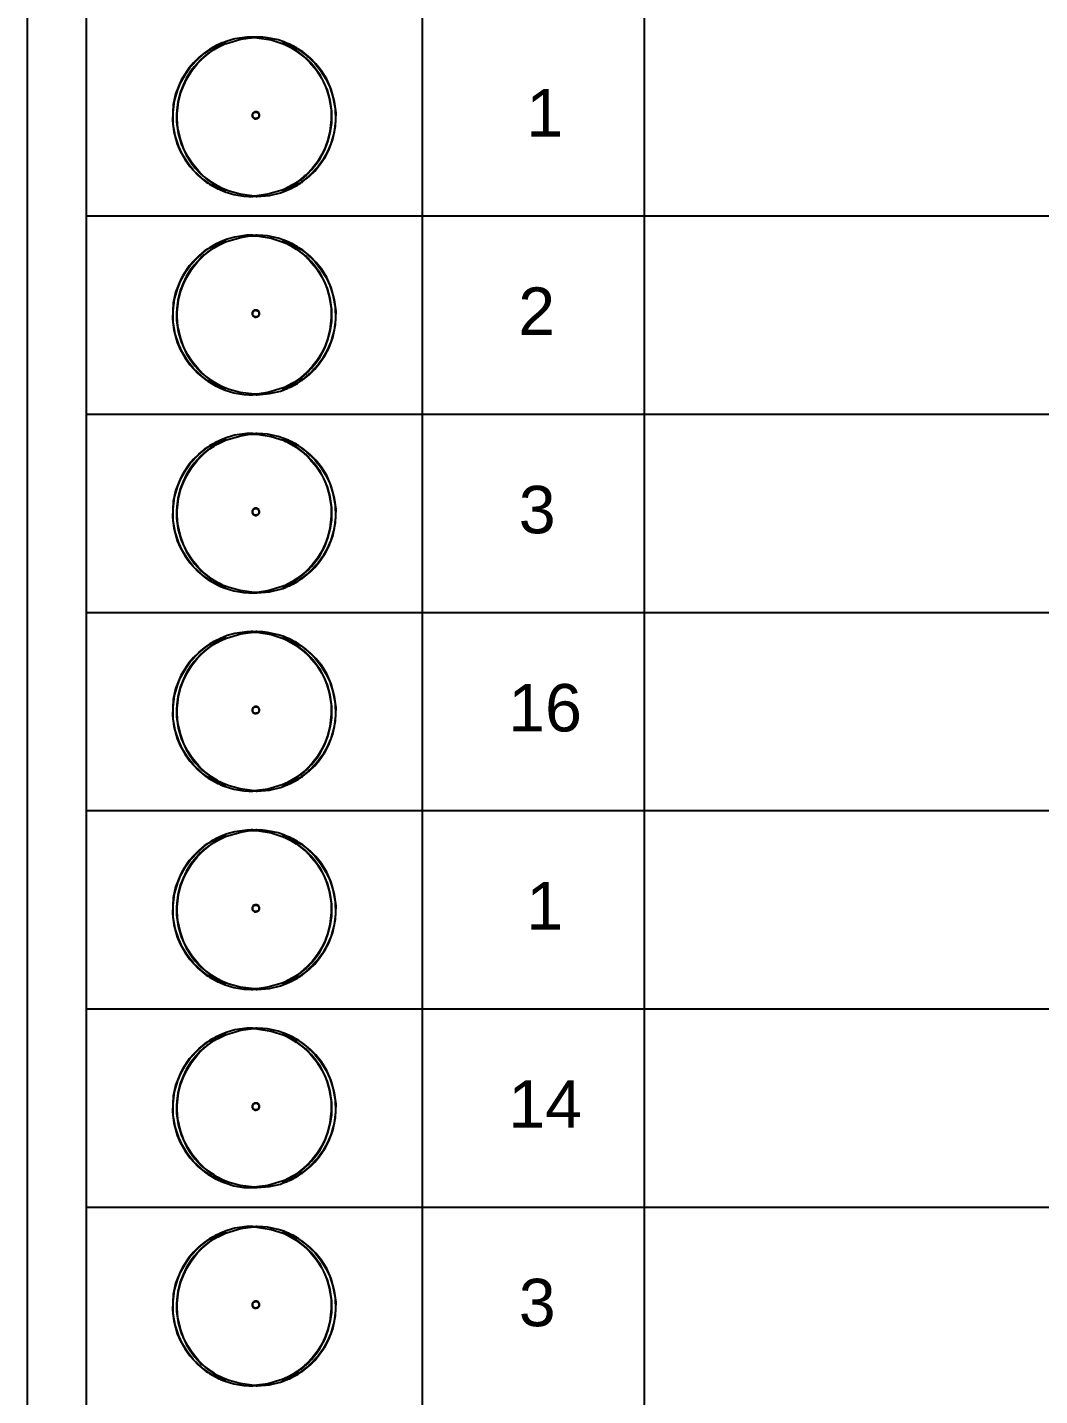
# Model space of a CAD drawing. Header units: millimetres. Extents: x 0 to 135, y -17 to 120.
# Drawn here: x 0 to 7.85, y 89.66 to 100.27 of the extents above; entities that cross this region are included whole.
import ezdxf

# ---------------------------------------------------------------- set-up
doc = ezdxf.new("R2010")
doc.units = ezdxf.units.MM
doc.layers.add('Plan View', color=7, linetype='Continuous')
doc.layers.add('Plant Legend', color=7, linetype='Continuous')
picture_1 = doc.add_image_def('image1.jpg', size_in_pixel=(8192, 8192))

# ---------------------------------------------------------------- blocks, each defined once
blk = doc.blocks.new('1')
at = {"flags": 1}
for tag in ['Export Name', 'Export Layer']:
    blk.add_attdef(tag, (0, 0), '', height=0.0254, dxfattribs=at)
at = {"layer": 'Plan View'}
image = blk.add_image(picture_1, insert=(0, 0), size_in_units=(120, 120), dxfattribs=dict(at, fade=50))
image.dxf.flags = 7
blk = doc.blocks.new('422')
at = {"layer": 'Plant Legend'}
for points in [[(0.458, 119.298), (21.053, 119.298), (21.053, 6.559), (0.458, 6.559)], [(1.739, 98.96), (1.748, 98.96), (1.758, 98.962), (1.763, 98.962), (1.773, 98.96), (1.782, 98.96), (1.878, 98.968), (1.962, 98.989), (1.983, 98.996), (2.007, 99.006), (2.008, 99.007), (2.019, 99.011), (2.028, 99.015), (2.031, 99.016), (2.044, 99.022), (2.064, 99.032), (2.093, 99.048), (2.098, 99.052), (2.118, 99.064), (2.124, 99.069), (2.13, 99.072), (2.138, 99.078), (2.184, 99.116), (2.191, 99.122), (2.227, 99.157), (2.263, 99.2), (2.309, 99.266), (2.337, 99.32), (2.368, 99.401), (2.389, 99.506), (2.393, 99.609), (2.382, 99.696), (2.356, 99.792), (2.321, 99.87), (2.279, 99.936), (2.236, 99.99), (2.195, 100.032), (2.135, 100.081), (2.105, 100.101), (2.091, 100.109), (2.085, 100.113), (2.059, 100.128), (2.055, 100.13), (2.037, 100.138), (2.031, 100.141), (2.025, 100.143), (2.024, 100.144), (2.009, 100.15), (1.987, 100.159), (1.945, 100.174), (1.862, 100.191), (1.825, 100.195), (1.782, 100.196), (1.777, 100.197), (1.77, 100.197), (1.761, 100.195), (1.754, 100.195), (1.744, 100.197), (1.735, 100.197), (1.702, 100.196), (1.609, 100.183), (1.548, 100.166), (1.515, 100.153), (1.51, 100.151), (1.498, 100.146), (1.492, 100.143), (1.452, 100.125), (1.445, 100.12), (1.425, 100.109), (1.415, 100.103), (1.398, 100.092), (1.371, 100.073), (1.329, 100.038), (1.326, 100.035), (1.287, 99.997), (1.255, 99.959), (1.204, 99.884), (1.189, 99.856), (1.149, 99.756), (1.13, 99.67), (1.124, 99.549), (1.135, 99.462), (1.161, 99.365), (1.184, 99.312), (1.222, 99.245), (1.259, 99.193), (1.322, 99.126), (1.387, 99.072), (1.402, 99.063), (1.411, 99.056), (1.458, 99.03), (1.477, 99.02), (1.486, 99.016), (1.492, 99.014), (1.498, 99.011), (1.533, 98.997), (1.6, 98.976), (1.679, 98.963), (1.716, 98.961), (1.735, 98.961)], [(1.758, 98.964), (1.65, 98.978), (1.565, 99.002), (1.518, 99.019), (1.492, 99.033), (1.49, 99.034), (1.474, 99.042), (1.448, 99.058), (1.428, 99.071), (1.421, 99.076), (1.374, 99.113), (1.366, 99.119), (1.356, 99.129), (1.353, 99.132), (1.327, 99.158), (1.277, 99.218), (1.244, 99.27), (1.214, 99.328), (1.186, 99.404), (1.167, 99.491), (1.161, 99.562), (1.161, 99.601), (1.172, 99.694), (1.188, 99.759), (1.209, 99.817), (1.235, 99.872), (1.272, 99.931), (1.32, 99.991), (1.353, 100.025), (1.37, 100.041), (1.415, 100.077), (1.449, 100.1), (1.462, 100.108), (1.483, 100.12), (1.484, 100.12), (1.53, 100.143), (1.544, 100.148), (1.654, 100.18), (1.711, 100.189), (1.759, 100.193), (1.778, 100.192), (1.89, 100.174), (1.983, 100.144), (2.001, 100.136), (2.005, 100.134), (2.043, 100.115), (2.084, 100.09), (2.092, 100.083), (2.143, 100.044), (2.152, 100.037), (2.16, 100.029), (2.164, 100.026), (2.19, 99.999), (2.24, 99.939), (2.279, 99.878), (2.302, 99.832), (2.32, 99.785), (2.339, 99.722), (2.354, 99.634), (2.356, 99.603), (2.356, 99.557), (2.345, 99.463), (2.329, 99.399), (2.308, 99.34), (2.282, 99.285), (2.248, 99.23), (2.208, 99.178), (2.164, 99.132), (2.156, 99.125), (2.15, 99.118), (2.144, 99.114), (2.118, 99.092), (2.1, 99.079), (2.091, 99.072), (2.065, 99.056), (2.06, 99.052), (2.017, 99.029), (1.999, 99.019), (1.976, 99.01), (1.863, 98.977), (1.778, 98.965)], [(1.528, 99.004), (1.509, 99.01), (1.492, 99.017), (1.469, 99.028), (1.461, 99.032), (1.45, 99.038), (1.438, 99.044), (1.398, 99.069), (1.355, 99.101), (1.35, 99.106), (1.289, 99.163), (1.241, 99.224), (1.202, 99.286), (1.173, 99.349), (1.146, 99.434), (1.131, 99.519), (1.129, 99.611), (1.141, 99.702), (1.165, 99.788), (1.187, 99.841), (1.23, 99.918), (1.263, 99.963), (1.329, 100.033), (1.374, 100.071), (1.402, 100.091), (1.41, 100.096), (1.437, 100.112), (1.444, 100.116), (1.492, 100.14), (1.498, 100.143), (1.509, 100.147), (1.517, 100.15), (1.53, 100.154), (1.533, 100.154), (1.534, 100.154), (1.535, 100.153), (1.534, 100.152), (1.533, 100.15), (1.526, 100.146), (1.478, 100.121), (1.453, 100.106), (1.398, 100.069), (1.393, 100.064), (1.37, 100.046), (1.366, 100.042), (1.357, 100.034), (1.351, 100.028), (1.342, 100.021), (1.292, 99.966), (1.268, 99.934), (1.232, 99.876), (1.207, 99.824), (1.185, 99.768), (1.167, 99.693), (1.158, 99.633), (1.157, 99.597), (1.156, 99.565), (1.157, 99.554), (1.157, 99.537), (1.17, 99.448), (1.192, 99.369), (1.231, 99.284), (1.259, 99.237), (1.299, 99.183), (1.343, 99.135), (1.355, 99.125), (1.398, 99.088), (1.422, 99.071), (1.433, 99.064), (1.446, 99.055), (1.452, 99.052), (1.47, 99.04), (1.481, 99.035), (1.532, 99.008), (1.533, 99.007), (1.534, 99.006), (1.534, 99.004), (1.533, 99.003), (1.529, 99.004)], [(1.983, 99.004), (1.982, 99.004), (1.983, 99.006), (1.988, 99.01), (2.001, 99.017), (2.042, 99.038), (2.059, 99.048), (2.064, 99.051), (2.069, 99.054), (2.075, 99.058), (2.119, 99.089), (2.124, 99.093), (2.147, 99.111), (2.151, 99.116), (2.158, 99.121), (2.167, 99.13), (2.174, 99.135), (2.203, 99.166), (2.246, 99.22), (2.266, 99.249), (2.305, 99.321), (2.33, 99.385), (2.35, 99.464), (2.359, 99.526), (2.361, 99.562), (2.361, 99.593), (2.36, 99.621), (2.348, 99.708), (2.326, 99.784), (2.299, 99.848), (2.271, 99.899), (2.224, 99.966), (2.2, 99.994), (2.172, 100.023), (2.163, 100.031), (2.159, 100.035), (2.151, 100.042), (2.097, 100.085), (2.08, 100.096), (2.044, 100.118), (2.032, 100.125), (1.987, 100.148), (1.984, 100.15), (1.983, 100.152), (1.983, 100.153), (1.984, 100.154), (1.985, 100.154), (1.988, 100.154), (2.015, 100.144), (2.025, 100.14), (2.028, 100.139), (2.039, 100.133), (2.053, 100.127), (2.064, 100.121), (2.072, 100.117), (2.076, 100.114), (2.091, 100.106), (2.122, 100.086), (2.163, 100.055), (2.228, 99.994), (2.273, 99.938), (2.316, 99.868), (2.344, 99.808), (2.369, 99.734), (2.385, 99.642), (2.388, 99.547), (2.377, 99.46), (2.352, 99.369), (2.324, 99.305), (2.294, 99.25), (2.287, 99.24), (2.254, 99.194), (2.188, 99.124), (2.183, 99.119), (2.176, 99.113), (2.132, 99.079), (2.107, 99.061), (2.08, 99.045), (2.068, 99.038), (2.024, 99.017), (2.005, 99.009), (1.988, 99.004), (1.985, 99.003), (1.984, 99.003)], [(1.767, 99.562), (1.773, 99.562), (1.784, 99.565), (1.79, 99.569), (1.794, 99.573), (1.797, 99.577), (1.799, 99.585), (1.799, 99.593), (1.797, 99.601), (1.795, 99.605), (1.793, 99.608), (1.789, 99.611), (1.785, 99.614), (1.781, 99.616), (1.775, 99.617), (1.765, 99.617), (1.759, 99.615), (1.751, 99.61), (1.747, 99.606), (1.744, 99.602), (1.742, 99.595), (1.742, 99.587), (1.743, 99.579), (1.744, 99.576), (1.747, 99.573), (1.751, 99.569), (1.757, 99.565), (1.761, 99.563), (1.763, 99.562)], [(1.765, 99.564), (1.759, 99.567), (1.754, 99.571), (1.751, 99.574), (1.748, 99.581), (1.747, 99.586), (1.747, 99.593), (1.748, 99.598), (1.751, 99.605), (1.755, 99.61), (1.759, 99.612), (1.762, 99.614), (1.765, 99.615), (1.769, 99.615), (1.775, 99.615), (1.777, 99.615), (1.783, 99.611), (1.788, 99.607), (1.791, 99.603), (1.793, 99.598), (1.794, 99.593), (1.795, 99.587), (1.793, 99.581), (1.791, 99.575), (1.788, 99.571), (1.782, 99.567), (1.779, 99.565), (1.778, 99.565), (1.777, 99.564), (1.771, 99.563), (1.767, 99.564), (1.766, 99.564)], [(1.739, 97.423), (1.748, 97.423), (1.758, 97.425), (1.763, 97.425), (1.773, 97.423), (1.782, 97.423), (1.878, 97.431), (1.962, 97.451), (1.983, 97.459), (2.007, 97.469), (2.008, 97.469), (2.019, 97.473), (2.028, 97.478), (2.031, 97.479), (2.044, 97.484), (2.064, 97.495), (2.093, 97.511), (2.098, 97.514), (2.118, 97.527), (2.124, 97.532), (2.13, 97.535), (2.138, 97.541), (2.184, 97.578), (2.191, 97.585), (2.227, 97.62), (2.263, 97.662), (2.309, 97.729), (2.337, 97.782), (2.368, 97.864), (2.389, 97.968), (2.393, 98.071), (2.382, 98.158), (2.356, 98.255), (2.321, 98.332), (2.279, 98.399), (2.236, 98.452), (2.195, 98.494), (2.135, 98.543), (2.105, 98.563), (2.091, 98.572), (2.085, 98.575), (2.059, 98.59), (2.055, 98.592), (2.037, 98.601), (2.031, 98.604), (2.025, 98.605), (2.024, 98.606), (2.009, 98.613), (1.987, 98.622), (1.945, 98.636), (1.862, 98.654), (1.825, 98.658), (1.782, 98.659), (1.777, 98.66), (1.77, 98.66), (1.761, 98.658), (1.754, 98.658), (1.744, 98.66), (1.735, 98.66), (1.702, 98.659), (1.609, 98.646), (1.548, 98.629), (1.515, 98.616), (1.51, 98.613), (1.498, 98.609), (1.492, 98.605), (1.452, 98.587), (1.445, 98.583), (1.425, 98.571), (1.415, 98.565), (1.398, 98.554), (1.371, 98.535), (1.329, 98.501), (1.326, 98.497), (1.287, 98.459), (1.255, 98.422), (1.204, 98.347), (1.189, 98.319), (1.149, 98.218), (1.13, 98.133), (1.124, 98.011), (1.135, 97.924), (1.161, 97.828), (1.184, 97.774), (1.222, 97.707), (1.259, 97.655), (1.322, 97.588), (1.387, 97.535), (1.402, 97.525), (1.411, 97.519), (1.458, 97.492), (1.477, 97.483), (1.486, 97.479), (1.492, 97.477), (1.498, 97.473), (1.533, 97.459), (1.6, 97.438), (1.679, 97.425), (1.716, 97.423), (1.735, 97.423)], [(1.528, 97.466), (1.509, 97.473), (1.492, 97.479), (1.469, 97.491), (1.461, 97.494), (1.45, 97.5), (1.438, 97.507), (1.398, 97.531), (1.355, 97.563), (1.35, 97.568), (1.289, 97.626), (1.241, 97.686), (1.202, 97.749), (1.173, 97.812), (1.146, 97.896), (1.131, 97.982), (1.129, 98.074), (1.141, 98.165), (1.165, 98.25), (1.187, 98.304), (1.23, 98.38), (1.263, 98.426), (1.329, 98.496), (1.374, 98.533), (1.402, 98.553), (1.41, 98.559), (1.437, 98.575), (1.444, 98.578), (1.492, 98.603), (1.498, 98.605), (1.509, 98.61), (1.517, 98.613), (1.53, 98.616), (1.533, 98.616), (1.534, 98.616), (1.535, 98.616), (1.534, 98.614), (1.533, 98.613), (1.526, 98.608), (1.478, 98.583), (1.453, 98.569), (1.398, 98.531), (1.393, 98.527), (1.37, 98.508), (1.366, 98.504), (1.357, 98.496), (1.351, 98.491), (1.342, 98.483), (1.292, 98.428), (1.268, 98.396), (1.232, 98.339), (1.207, 98.287), (1.185, 98.23), (1.167, 98.155), (1.158, 98.095), (1.157, 98.059), (1.156, 98.027), (1.157, 98.016), (1.157, 97.999), (1.17, 97.911), (1.192, 97.832), (1.231, 97.746), (1.259, 97.699), (1.299, 97.646), (1.343, 97.598), (1.355, 97.587), (1.398, 97.551), (1.422, 97.533), (1.433, 97.527), (1.446, 97.518), (1.452, 97.514), (1.47, 97.503), (1.481, 97.497), (1.532, 97.471), (1.533, 97.469), (1.534, 97.468), (1.534, 97.467), (1.533, 97.466), (1.529, 97.466)], [(1.758, 97.426), (1.65, 97.44), (1.565, 97.464), (1.518, 97.482), (1.492, 97.495), (1.49, 97.496), (1.474, 97.505), (1.448, 97.521), (1.428, 97.534), (1.421, 97.539), (1.374, 97.575), (1.366, 97.582), (1.356, 97.591), (1.353, 97.594), (1.327, 97.621), (1.277, 97.681), (1.244, 97.733), (1.214, 97.79), (1.186, 97.867), (1.167, 97.954), (1.161, 98.024), (1.161, 98.063), (1.172, 98.157), (1.188, 98.221), (1.209, 98.28), (1.235, 98.335), (1.272, 98.394), (1.32, 98.454), (1.353, 98.488), (1.37, 98.504), (1.415, 98.54), (1.449, 98.562), (1.462, 98.571), (1.483, 98.582), (1.484, 98.583), (1.53, 98.605), (1.544, 98.61), (1.654, 98.643), (1.711, 98.652), (1.759, 98.656), (1.778, 98.655), (1.89, 98.637), (1.983, 98.607), (2.001, 98.599), (2.005, 98.597), (2.043, 98.577), (2.084, 98.552), (2.092, 98.546), (2.143, 98.507), (2.152, 98.499), (2.16, 98.491), (2.164, 98.488), (2.19, 98.462), (2.24, 98.402), (2.279, 98.34), (2.302, 98.295), (2.32, 98.248), (2.339, 98.185), (2.354, 98.097), (2.356, 98.066), (2.356, 98.019), (2.345, 97.925), (2.329, 97.861), (2.308, 97.802), (2.282, 97.748), (2.248, 97.693), (2.208, 97.641), (2.164, 97.594), (2.156, 97.587), (2.15, 97.58), (2.144, 97.576), (2.118, 97.555), (2.1, 97.541), (2.091, 97.535), (2.065, 97.518), (2.06, 97.515), (2.017, 97.491), (1.999, 97.482), (1.976, 97.473), (1.863, 97.439), (1.778, 97.428)], [(1.983, 97.466), (1.982, 97.467), (1.983, 97.468), (1.988, 97.472), (2.001, 97.479), (2.042, 97.5), (2.059, 97.51), (2.064, 97.514), (2.069, 97.517), (2.075, 97.52), (2.119, 97.551), (2.124, 97.555), (2.147, 97.574), (2.151, 97.578), (2.158, 97.583), (2.167, 97.592), (2.174, 97.598), (2.203, 97.629), (2.246, 97.682), (2.266, 97.712), (2.305, 97.784), (2.33, 97.848), (2.35, 97.927), (2.359, 97.988), (2.361, 98.024), (2.361, 98.055), (2.36, 98.083), (2.348, 98.17), (2.326, 98.247), (2.299, 98.311), (2.271, 98.362), (2.224, 98.428), (2.2, 98.456), (2.172, 98.486), (2.163, 98.494), (2.159, 98.498), (2.151, 98.505), (2.097, 98.547), (2.08, 98.559), (2.044, 98.581), (2.032, 98.587), (1.987, 98.611), (1.984, 98.613), (1.983, 98.614), (1.983, 98.616), (1.984, 98.616), (1.985, 98.617), (1.988, 98.616), (2.015, 98.607), (2.025, 98.603), (2.028, 98.601), (2.039, 98.595), (2.053, 98.589), (2.064, 98.583), (2.072, 98.579), (2.076, 98.577), (2.091, 98.568), (2.122, 98.549), (2.163, 98.518), (2.228, 98.456), (2.273, 98.4), (2.316, 98.331), (2.344, 98.27), (2.369, 98.197), (2.385, 98.105), (2.388, 98.01), (2.377, 97.923), (2.352, 97.832), (2.324, 97.768), (2.294, 97.713), (2.287, 97.702), (2.254, 97.657), (2.188, 97.586), (2.183, 97.582), (2.176, 97.576), (2.132, 97.541), (2.107, 97.524), (2.08, 97.507), (2.068, 97.501), (2.024, 97.479), (2.005, 97.471), (1.988, 97.466), (1.985, 97.466), (1.984, 97.466)], [(1.767, 98.024), (1.773, 98.024), (1.784, 98.027), (1.79, 98.031), (1.794, 98.035), (1.797, 98.039), (1.799, 98.048), (1.799, 98.055), (1.797, 98.063), (1.795, 98.067), (1.793, 98.07), (1.789, 98.074), (1.785, 98.077), (1.781, 98.078), (1.775, 98.079), (1.765, 98.079), (1.759, 98.078), (1.751, 98.073), (1.747, 98.069), (1.744, 98.065), (1.742, 98.058), (1.742, 98.05), (1.743, 98.042), (1.744, 98.039), (1.747, 98.035), (1.751, 98.031), (1.757, 98.027), (1.761, 98.026), (1.763, 98.025)], [(1.765, 98.027), (1.759, 98.029), (1.754, 98.033), (1.751, 98.036), (1.748, 98.043), (1.747, 98.048), (1.747, 98.055), (1.748, 98.061), (1.751, 98.067), (1.755, 98.072), (1.759, 98.075), (1.762, 98.076), (1.765, 98.077), (1.769, 98.078), (1.775, 98.077), (1.777, 98.077), (1.783, 98.074), (1.788, 98.07), (1.791, 98.066), (1.793, 98.061), (1.794, 98.055), (1.795, 98.05), (1.793, 98.043), (1.791, 98.038), (1.788, 98.034), (1.782, 98.029), (1.779, 98.028), (1.778, 98.027), (1.777, 98.027), (1.771, 98.026), (1.767, 98.026), (1.766, 98.026)], [(1.739, 95.885), (1.748, 95.885), (1.758, 95.887), (1.763, 95.887), (1.773, 95.885), (1.782, 95.885), (1.878, 95.893), (1.962, 95.914), (1.983, 95.921), (2.007, 95.931), (2.008, 95.932), (2.019, 95.936), (2.028, 95.94), (2.031, 95.941), (2.044, 95.947), (2.064, 95.957), (2.093, 95.973), (2.098, 95.977), (2.118, 95.989), (2.124, 95.994), (2.13, 95.997), (2.138, 96.003), (2.184, 96.041), (2.191, 96.047), (2.227, 96.082), (2.263, 96.125), (2.309, 96.191), (2.337, 96.245), (2.368, 96.326), (2.389, 96.431), (2.393, 96.534), (2.382, 96.621), (2.356, 96.717), (2.321, 96.795), (2.279, 96.861), (2.236, 96.915), (2.195, 96.957), (2.135, 97.006), (2.105, 97.026), (2.091, 97.034), (2.085, 97.038), (2.059, 97.053), (2.055, 97.055), (2.037, 97.063), (2.031, 97.066), (2.025, 97.068), (2.024, 97.069), (2.009, 97.075), (1.987, 97.084), (1.945, 97.099), (1.862, 97.117), (1.825, 97.12), (1.782, 97.121), (1.777, 97.122), (1.77, 97.122), (1.761, 97.12), (1.754, 97.12), (1.744, 97.122), (1.735, 97.122), (1.702, 97.121), (1.609, 97.108), (1.548, 97.091), (1.515, 97.078), (1.51, 97.076), (1.498, 97.071), (1.492, 97.068), (1.452, 97.05), (1.445, 97.045), (1.425, 97.034), (1.415, 97.028), (1.398, 97.017), (1.371, 96.998), (1.329, 96.963), (1.326, 96.96), (1.287, 96.922), (1.255, 96.884), (1.204, 96.809), (1.189, 96.781), (1.149, 96.681), (1.13, 96.595), (1.124, 96.474), (1.135, 96.387), (1.161, 96.29), (1.184, 96.237), (1.222, 96.17), (1.259, 96.118), (1.322, 96.051), (1.387, 95.997), (1.402, 95.988), (1.411, 95.981), (1.458, 95.955), (1.477, 95.945), (1.486, 95.941), (1.492, 95.939), (1.498, 95.936), (1.533, 95.922), (1.6, 95.901), (1.679, 95.888), (1.716, 95.886), (1.735, 95.886)], [(1.758, 95.889), (1.65, 95.903), (1.565, 95.927), (1.518, 95.944), (1.492, 95.958), (1.49, 95.959), (1.474, 95.967), (1.448, 95.983), (1.428, 95.996), (1.421, 96.001), (1.374, 96.038), (1.366, 96.044), (1.356, 96.054), (1.353, 96.057), (1.327, 96.083), (1.277, 96.143), (1.244, 96.195), (1.214, 96.253), (1.186, 96.329), (1.167, 96.416), (1.161, 96.487), (1.161, 96.526), (1.172, 96.619), (1.188, 96.684), (1.209, 96.742), (1.235, 96.797), (1.272, 96.856), (1.32, 96.916), (1.353, 96.95), (1.37, 96.966), (1.415, 97.002), (1.449, 97.025), (1.462, 97.033), (1.483, 97.045), (1.484, 97.045), (1.53, 97.068), (1.544, 97.073), (1.654, 97.105), (1.711, 97.114), (1.759, 97.118), (1.778, 97.117), (1.89, 97.099), (1.983, 97.069), (2.001, 97.061), (2.005, 97.059), (2.043, 97.04), (2.084, 97.015), (2.092, 97.008), (2.143, 96.969), (2.152, 96.962), (2.16, 96.954), (2.164, 96.951), (2.19, 96.924), (2.24, 96.864), (2.279, 96.803), (2.302, 96.757), (2.32, 96.71), (2.339, 96.647), (2.354, 96.559), (2.356, 96.528), (2.356, 96.482), (2.345, 96.388), (2.329, 96.324), (2.308, 96.265), (2.282, 96.21), (2.248, 96.155), (2.208, 96.103), (2.164, 96.057), (2.156, 96.05), (2.15, 96.043), (2.144, 96.039), (2.118, 96.017), (2.1, 96.004), (2.091, 95.997), (2.065, 95.981), (2.06, 95.977), (2.017, 95.954), (1.999, 95.944), (1.976, 95.935), (1.863, 95.902), (1.778, 95.89)], [(1.528, 95.929), (1.509, 95.935), (1.492, 95.942), (1.469, 95.953), (1.461, 95.957), (1.45, 95.963), (1.438, 95.969), (1.398, 95.994), (1.355, 96.026), (1.35, 96.031), (1.289, 96.088), (1.241, 96.149), (1.202, 96.211), (1.173, 96.274), (1.146, 96.359), (1.131, 96.444), (1.129, 96.536), (1.141, 96.627), (1.165, 96.713), (1.187, 96.766), (1.23, 96.843), (1.263, 96.888), (1.329, 96.958), (1.374, 96.996), (1.402, 97.016), (1.41, 97.021), (1.437, 97.037), (1.444, 97.041), (1.492, 97.065), (1.498, 97.068), (1.509, 97.072), (1.517, 97.075), (1.53, 97.079), (1.533, 97.079), (1.534, 97.079), (1.535, 97.078), (1.534, 97.077), (1.533, 97.075), (1.526, 97.071), (1.478, 97.046), (1.453, 97.031), (1.398, 96.994), (1.393, 96.989), (1.37, 96.971), (1.366, 96.967), (1.357, 96.959), (1.351, 96.953), (1.342, 96.946), (1.292, 96.891), (1.268, 96.859), (1.232, 96.801), (1.207, 96.749), (1.185, 96.693), (1.167, 96.618), (1.158, 96.558), (1.157, 96.522), (1.156, 96.49), (1.157, 96.479), (1.157, 96.462), (1.17, 96.373), (1.192, 96.294), (1.231, 96.209), (1.259, 96.162), (1.299, 96.108), (1.343, 96.06), (1.355, 96.05), (1.398, 96.013), (1.422, 95.996), (1.433, 95.989), (1.446, 95.98), (1.452, 95.977), (1.47, 95.965), (1.481, 95.96), (1.532, 95.933), (1.533, 95.932), (1.534, 95.931), (1.534, 95.929), (1.533, 95.928), (1.529, 95.929)], [(1.983, 95.929), (1.982, 95.929), (1.983, 95.931), (1.988, 95.935), (2.001, 95.942), (2.042, 95.963), (2.059, 95.973), (2.064, 95.976), (2.069, 95.979), (2.075, 95.983), (2.119, 96.014), (2.124, 96.018), (2.147, 96.036), (2.151, 96.041), (2.158, 96.046), (2.167, 96.055), (2.174, 96.06), (2.203, 96.091), (2.246, 96.145), (2.266, 96.174), (2.305, 96.246), (2.33, 96.31), (2.35, 96.389), (2.359, 96.451), (2.361, 96.487), (2.361, 96.518), (2.36, 96.546), (2.348, 96.633), (2.326, 96.709), (2.299, 96.773), (2.271, 96.824), (2.224, 96.891), (2.2, 96.919), (2.172, 96.948), (2.163, 96.956), (2.159, 96.96), (2.151, 96.967), (2.097, 97.01), (2.08, 97.021), (2.044, 97.043), (2.032, 97.05), (1.987, 97.073), (1.984, 97.075), (1.983, 97.077), (1.983, 97.078), (1.984, 97.079), (1.985, 97.079), (1.988, 97.079), (2.015, 97.069), (2.025, 97.065), (2.028, 97.064), (2.039, 97.058), (2.053, 97.052), (2.064, 97.046), (2.072, 97.042), (2.076, 97.039), (2.091, 97.031), (2.122, 97.011), (2.163, 96.98), (2.228, 96.919), (2.273, 96.863), (2.316, 96.793), (2.344, 96.733), (2.369, 96.659), (2.385, 96.567), (2.388, 96.472), (2.377, 96.385), (2.352, 96.294), (2.324, 96.23), (2.294, 96.175), (2.287, 96.165), (2.254, 96.119), (2.188, 96.049), (2.183, 96.044), (2.176, 96.038), (2.132, 96.004), (2.107, 95.986), (2.08, 95.97), (2.068, 95.963), (2.024, 95.942), (2.005, 95.934), (1.988, 95.929), (1.985, 95.928), (1.984, 95.928)], [(1.767, 96.487), (1.773, 96.487), (1.784, 96.49), (1.79, 96.494), (1.794, 96.498), (1.797, 96.502), (1.799, 96.51), (1.799, 96.518), (1.797, 96.526), (1.795, 96.53), (1.793, 96.533), (1.789, 96.536), (1.785, 96.539), (1.781, 96.541), (1.775, 96.542), (1.765, 96.542), (1.759, 96.54), (1.751, 96.535), (1.747, 96.531), (1.744, 96.527), (1.742, 96.52), (1.742, 96.512), (1.743, 96.504), (1.744, 96.501), (1.747, 96.498), (1.751, 96.494), (1.757, 96.49), (1.761, 96.488), (1.763, 96.487)], [(1.765, 96.489), (1.759, 96.492), (1.754, 96.496), (1.751, 96.499), (1.748, 96.506), (1.747, 96.511), (1.747, 96.518), (1.748, 96.523), (1.751, 96.53), (1.755, 96.535), (1.759, 96.537), (1.762, 96.539), (1.765, 96.54), (1.769, 96.54), (1.775, 96.54), (1.777, 96.54), (1.783, 96.536), (1.788, 96.532), (1.791, 96.528), (1.793, 96.523), (1.794, 96.518), (1.795, 96.512), (1.793, 96.506), (1.791, 96.5), (1.788, 96.496), (1.782, 96.492), (1.779, 96.49), (1.778, 96.49), (1.777, 96.489), (1.771, 96.488), (1.767, 96.489), (1.766, 96.489)], [(1.739, 94.348), (1.748, 94.348), (1.758, 94.35), (1.763, 94.35), (1.773, 94.348), (1.782, 94.348), (1.878, 94.356), (1.962, 94.376), (1.983, 94.384), (2.007, 94.394), (2.008, 94.394), (2.019, 94.398), (2.028, 94.403), (2.031, 94.404), (2.044, 94.409), (2.064, 94.42), (2.093, 94.436), (2.098, 94.439), (2.118, 94.452), (2.124, 94.457), (2.13, 94.46), (2.138, 94.466), (2.184, 94.503), (2.191, 94.51), (2.227, 94.545), (2.263, 94.587), (2.309, 94.654), (2.337, 94.707), (2.368, 94.789), (2.389, 94.893), (2.393, 94.996), (2.382, 95.083), (2.356, 95.18), (2.321, 95.257), (2.279, 95.324), (2.236, 95.377), (2.195, 95.419), (2.135, 95.468), (2.105, 95.488), (2.091, 95.497), (2.085, 95.5), (2.059, 95.515), (2.055, 95.517), (2.037, 95.526), (2.031, 95.529), (2.025, 95.53), (2.024, 95.531), (2.009, 95.538), (1.987, 95.547), (1.945, 95.561), (1.862, 95.579), (1.825, 95.583), (1.782, 95.584), (1.777, 95.585), (1.77, 95.585), (1.761, 95.583), (1.754, 95.583), (1.744, 95.585), (1.735, 95.585), (1.702, 95.584), (1.609, 95.571), (1.548, 95.554), (1.515, 95.541), (1.51, 95.538), (1.498, 95.534), (1.492, 95.53), (1.452, 95.512), (1.445, 95.508), (1.425, 95.496), (1.415, 95.491), (1.398, 95.479), (1.371, 95.46), (1.329, 95.426), (1.326, 95.422), (1.287, 95.384), (1.255, 95.347), (1.204, 95.272), (1.189, 95.244), (1.149, 95.143), (1.13, 95.058), (1.124, 94.936), (1.135, 94.849), (1.161, 94.753), (1.184, 94.699), (1.222, 94.632), (1.259, 94.58), (1.322, 94.513), (1.387, 94.46), (1.402, 94.45), (1.411, 94.444), (1.458, 94.417), (1.477, 94.408), (1.486, 94.404), (1.492, 94.402), (1.498, 94.398), (1.533, 94.384), (1.6, 94.363), (1.679, 94.35), (1.716, 94.348), (1.735, 94.348)], [(1.528, 94.391), (1.509, 94.398), (1.492, 94.404), (1.469, 94.416), (1.461, 94.419), (1.45, 94.425), (1.438, 94.432), (1.398, 94.456), (1.355, 94.488), (1.35, 94.493), (1.289, 94.551), (1.241, 94.611), (1.202, 94.674), (1.173, 94.737), (1.146, 94.821), (1.131, 94.907), (1.129, 94.999), (1.141, 95.09), (1.165, 95.175), (1.187, 95.229), (1.23, 95.305), (1.263, 95.351), (1.329, 95.421), (1.374, 95.458), (1.402, 95.478), (1.41, 95.484), (1.437, 95.5), (1.444, 95.503), (1.492, 95.528), (1.498, 95.53), (1.509, 95.535), (1.517, 95.538), (1.53, 95.541), (1.533, 95.541), (1.534, 95.541), (1.535, 95.541), (1.534, 95.539), (1.533, 95.538), (1.526, 95.533), (1.478, 95.508), (1.453, 95.494), (1.398, 95.456), (1.393, 95.452), (1.37, 95.433), (1.366, 95.429), (1.357, 95.421), (1.351, 95.416), (1.342, 95.408), (1.292, 95.353), (1.268, 95.321), (1.232, 95.264), (1.207, 95.212), (1.185, 95.155), (1.167, 95.08), (1.158, 95.02), (1.157, 94.984), (1.156, 94.952), (1.157, 94.941), (1.157, 94.924), (1.17, 94.836), (1.192, 94.757), (1.231, 94.671), (1.259, 94.624), (1.299, 94.571), (1.343, 94.523), (1.355, 94.512), (1.398, 94.476), (1.422, 94.458), (1.433, 94.452), (1.446, 94.443), (1.452, 94.439), (1.47, 94.428), (1.481, 94.422), (1.532, 94.396), (1.533, 94.394), (1.534, 94.393), (1.534, 94.392), (1.533, 94.391), (1.529, 94.391)], [(1.758, 94.351), (1.65, 94.365), (1.565, 94.389), (1.518, 94.407), (1.492, 94.42), (1.49, 94.421), (1.474, 94.43), (1.448, 94.446), (1.428, 94.459), (1.421, 94.464), (1.374, 94.5), (1.366, 94.507), (1.356, 94.516), (1.353, 94.519), (1.327, 94.546), (1.277, 94.606), (1.244, 94.658), (1.214, 94.715), (1.186, 94.792), (1.167, 94.879), (1.161, 94.949), (1.161, 94.988), (1.172, 95.082), (1.188, 95.146), (1.209, 95.205), (1.235, 95.26), (1.272, 95.319), (1.32, 95.379), (1.353, 95.413), (1.37, 95.429), (1.415, 95.465), (1.449, 95.488), (1.462, 95.496), (1.483, 95.507), (1.484, 95.508), (1.53, 95.53), (1.544, 95.535), (1.654, 95.568), (1.711, 95.577), (1.759, 95.581), (1.778, 95.58), (1.89, 95.562), (1.983, 95.532), (2.001, 95.524), (2.005, 95.522), (2.043, 95.502), (2.084, 95.477), (2.092, 95.471), (2.143, 95.432), (2.152, 95.424), (2.16, 95.416), (2.164, 95.413), (2.19, 95.387), (2.24, 95.327), (2.279, 95.265), (2.302, 95.22), (2.32, 95.173), (2.339, 95.11), (2.354, 95.022), (2.356, 94.991), (2.356, 94.944), (2.345, 94.85), (2.329, 94.786), (2.308, 94.727), (2.282, 94.673), (2.248, 94.618), (2.208, 94.566), (2.164, 94.519), (2.156, 94.512), (2.15, 94.505), (2.144, 94.501), (2.118, 94.48), (2.1, 94.466), (2.091, 94.46), (2.065, 94.443), (2.06, 94.44), (2.017, 94.416), (1.999, 94.407), (1.976, 94.398), (1.863, 94.364), (1.778, 94.353)], [(1.983, 94.391), (1.982, 94.392), (1.983, 94.393), (1.988, 94.397), (2.001, 94.404), (2.042, 94.425), (2.059, 94.435), (2.064, 94.439), (2.069, 94.442), (2.075, 94.445), (2.119, 94.476), (2.124, 94.48), (2.147, 94.499), (2.151, 94.503), (2.158, 94.508), (2.167, 94.517), (2.174, 94.523), (2.203, 94.554), (2.246, 94.607), (2.266, 94.637), (2.305, 94.709), (2.33, 94.773), (2.35, 94.852), (2.359, 94.913), (2.361, 94.949), (2.361, 94.98), (2.36, 95.008), (2.348, 95.095), (2.326, 95.172), (2.299, 95.236), (2.271, 95.287), (2.224, 95.353), (2.2, 95.381), (2.172, 95.411), (2.163, 95.419), (2.159, 95.423), (2.151, 95.43), (2.097, 95.472), (2.08, 95.484), (2.044, 95.506), (2.032, 95.512), (1.987, 95.536), (1.984, 95.538), (1.983, 95.539), (1.983, 95.541), (1.984, 95.541), (1.985, 95.542), (1.988, 95.541), (2.015, 95.532), (2.025, 95.528), (2.028, 95.526), (2.039, 95.52), (2.053, 95.514), (2.064, 95.508), (2.072, 95.504), (2.076, 95.502), (2.091, 95.493), (2.122, 95.474), (2.163, 95.443), (2.228, 95.381), (2.273, 95.325), (2.316, 95.256), (2.344, 95.196), (2.369, 95.122), (2.385, 95.03), (2.388, 94.935), (2.377, 94.848), (2.352, 94.757), (2.324, 94.693), (2.294, 94.638), (2.287, 94.627), (2.254, 94.582), (2.188, 94.511), (2.183, 94.507), (2.176, 94.501), (2.132, 94.466), (2.107, 94.449), (2.08, 94.432), (2.068, 94.426), (2.024, 94.404), (2.005, 94.396), (1.988, 94.391), (1.985, 94.391), (1.984, 94.391)], [(1.767, 94.949), (1.773, 94.949), (1.784, 94.952), (1.79, 94.956), (1.794, 94.96), (1.797, 94.964), (1.799, 94.973), (1.799, 94.98), (1.797, 94.988), (1.795, 94.992), (1.793, 94.995), (1.789, 94.999), (1.785, 95.002), (1.781, 95.003), (1.775, 95.004), (1.765, 95.004), (1.759, 95.003), (1.751, 94.998), (1.747, 94.994), (1.744, 94.99), (1.742, 94.983), (1.742, 94.975), (1.743, 94.967), (1.744, 94.964), (1.747, 94.96), (1.751, 94.956), (1.757, 94.952), (1.761, 94.951), (1.763, 94.95)], [(1.765, 94.952), (1.759, 94.954), (1.754, 94.958), (1.751, 94.961), (1.748, 94.968), (1.747, 94.974), (1.747, 94.98), (1.748, 94.986), (1.751, 94.992), (1.755, 94.997), (1.759, 95), (1.762, 95.001), (1.765, 95.002), (1.769, 95.003), (1.775, 95.003), (1.777, 95.002), (1.783, 94.999), (1.788, 94.995), (1.791, 94.991), (1.793, 94.986), (1.794, 94.98), (1.795, 94.975), (1.793, 94.968), (1.791, 94.963), (1.788, 94.959), (1.782, 94.954), (1.779, 94.953), (1.778, 94.952), (1.777, 94.952), (1.771, 94.951), (1.767, 94.951), (1.766, 94.951)], [(1.739, 92.81), (1.748, 92.81), (1.758, 92.812), (1.763, 92.812), (1.773, 92.81), (1.782, 92.81), (1.878, 92.818), (1.962, 92.839), (1.983, 92.846), (2.007, 92.856), (2.008, 92.857), (2.019, 92.861), (2.028, 92.865), (2.031, 92.866), (2.044, 92.872), (2.064, 92.882), (2.093, 92.898), (2.098, 92.902), (2.118, 92.914), (2.124, 92.919), (2.13, 92.922), (2.138, 92.928), (2.184, 92.966), (2.191, 92.972), (2.227, 93.007), (2.263, 93.05), (2.309, 93.116), (2.337, 93.17), (2.368, 93.251), (2.389, 93.356), (2.393, 93.459), (2.382, 93.546), (2.356, 93.642), (2.321, 93.72), (2.279, 93.786), (2.236, 93.84), (2.195, 93.882), (2.135, 93.931), (2.105, 93.951), (2.091, 93.959), (2.085, 93.963), (2.059, 93.978), (2.055, 93.979), (2.037, 93.988), (2.031, 93.991), (2.025, 93.993), (2.024, 93.994), (2.009, 94), (1.987, 94.009), (1.945, 94.024), (1.862, 94.041), (1.825, 94.045), (1.782, 94.046), (1.777, 94.047), (1.77, 94.047), (1.761, 94.045), (1.754, 94.045), (1.744, 94.047), (1.735, 94.047), (1.702, 94.046), (1.609, 94.033), (1.548, 94.016), (1.515, 94.003), (1.51, 94.001), (1.498, 93.996), (1.492, 93.993), (1.452, 93.975), (1.445, 93.97), (1.425, 93.959), (1.415, 93.953), (1.398, 93.942), (1.371, 93.923), (1.329, 93.888), (1.326, 93.885), (1.287, 93.847), (1.255, 93.809), (1.204, 93.734), (1.189, 93.706), (1.149, 93.606), (1.13, 93.52), (1.124, 93.399), (1.135, 93.312), (1.161, 93.215), (1.184, 93.162), (1.222, 93.095), (1.259, 93.043), (1.322, 92.976), (1.387, 92.922), (1.402, 92.913), (1.411, 92.906), (1.458, 92.88), (1.477, 92.87), (1.486, 92.866), (1.492, 92.864), (1.498, 92.861), (1.533, 92.847), (1.6, 92.826), (1.679, 92.813), (1.716, 92.811), (1.735, 92.811)], [(1.758, 92.814), (1.65, 92.828), (1.565, 92.852), (1.518, 92.869), (1.492, 92.883), (1.49, 92.884), (1.474, 92.892), (1.448, 92.908), (1.428, 92.921), (1.421, 92.926), (1.374, 92.963), (1.366, 92.969), (1.356, 92.979), (1.353, 92.982), (1.327, 93.008), (1.277, 93.068), (1.244, 93.12), (1.214, 93.178), (1.186, 93.254), (1.167, 93.341), (1.161, 93.412), (1.161, 93.451), (1.172, 93.544), (1.188, 93.609), (1.209, 93.667), (1.235, 93.722), (1.272, 93.781), (1.32, 93.841), (1.353, 93.875), (1.37, 93.891), (1.415, 93.927), (1.449, 93.95), (1.462, 93.958), (1.483, 93.97), (1.484, 93.97), (1.53, 93.993), (1.544, 93.998), (1.654, 94.03), (1.711, 94.039), (1.759, 94.043), (1.778, 94.042), (1.89, 94.024), (1.983, 93.994), (2.001, 93.986), (2.005, 93.984), (2.043, 93.965), (2.084, 93.94), (2.092, 93.933), (2.143, 93.894), (2.152, 93.887), (2.16, 93.879), (2.164, 93.876), (2.19, 93.849), (2.24, 93.789), (2.279, 93.728), (2.302, 93.682), (2.32, 93.635), (2.339, 93.572), (2.354, 93.484), (2.356, 93.453), (2.356, 93.407), (2.345, 93.313), (2.329, 93.249), (2.308, 93.19), (2.282, 93.135), (2.248, 93.08), (2.208, 93.028), (2.164, 92.982), (2.156, 92.975), (2.15, 92.968), (2.144, 92.964), (2.118, 92.942), (2.1, 92.929), (2.091, 92.922), (2.065, 92.906), (2.06, 92.902), (2.017, 92.879), (1.999, 92.869), (1.976, 92.86), (1.863, 92.827), (1.778, 92.815)], [(1.528, 92.854), (1.509, 92.86), (1.492, 92.867), (1.469, 92.878), (1.461, 92.882), (1.45, 92.888), (1.438, 92.894), (1.398, 92.919), (1.355, 92.951), (1.35, 92.956), (1.289, 93.013), (1.241, 93.074), (1.202, 93.136), (1.173, 93.199), (1.146, 93.284), (1.131, 93.369), (1.129, 93.461), (1.141, 93.552), (1.165, 93.638), (1.187, 93.691), (1.23, 93.768), (1.263, 93.813), (1.329, 93.883), (1.374, 93.921), (1.402, 93.941), (1.41, 93.946), (1.437, 93.962), (1.444, 93.966), (1.492, 93.99), (1.498, 93.993), (1.509, 93.997), (1.517, 94), (1.53, 94.004), (1.533, 94.004), (1.534, 94.004), (1.535, 94.003), (1.534, 94.002), (1.533, 94), (1.526, 93.996), (1.478, 93.971), (1.453, 93.956), (1.398, 93.919), (1.393, 93.914), (1.37, 93.896), (1.366, 93.892), (1.357, 93.884), (1.351, 93.878), (1.342, 93.871), (1.292, 93.816), (1.268, 93.784), (1.232, 93.726), (1.207, 93.674), (1.185, 93.618), (1.167, 93.543), (1.158, 93.483), (1.157, 93.447), (1.156, 93.415), (1.157, 93.404), (1.157, 93.387), (1.17, 93.298), (1.192, 93.219), (1.231, 93.133), (1.259, 93.087), (1.299, 93.033), (1.343, 92.985), (1.355, 92.975), (1.398, 92.938), (1.422, 92.921), (1.433, 92.914), (1.446, 92.905), (1.452, 92.902), (1.47, 92.89), (1.481, 92.885), (1.532, 92.858), (1.533, 92.857), (1.534, 92.856), (1.534, 92.854), (1.533, 92.853), (1.529, 92.854)], [(1.983, 92.854), (1.982, 92.854), (1.983, 92.856), (1.988, 92.86), (2.001, 92.867), (2.042, 92.888), (2.059, 92.898), (2.064, 92.901), (2.069, 92.904), (2.075, 92.908), (2.119, 92.939), (2.124, 92.943), (2.147, 92.961), (2.151, 92.966), (2.158, 92.971), (2.167, 92.98), (2.174, 92.985), (2.203, 93.016), (2.246, 93.07), (2.266, 93.099), (2.305, 93.171), (2.33, 93.235), (2.35, 93.314), (2.359, 93.376), (2.361, 93.412), (2.361, 93.443), (2.36, 93.471), (2.348, 93.558), (2.326, 93.634), (2.299, 93.698), (2.271, 93.749), (2.224, 93.816), (2.2, 93.844), (2.172, 93.873), (2.163, 93.881), (2.159, 93.885), (2.151, 93.892), (2.097, 93.935), (2.08, 93.946), (2.044, 93.968), (2.032, 93.975), (1.987, 93.998), (1.984, 94), (1.983, 94.002), (1.983, 94.003), (1.984, 94.004), (1.985, 94.004), (1.988, 94.004), (2.015, 93.994), (2.025, 93.99), (2.028, 93.989), (2.039, 93.983), (2.053, 93.977), (2.064, 93.971), (2.072, 93.967), (2.076, 93.964), (2.091, 93.956), (2.122, 93.936), (2.163, 93.905), (2.228, 93.844), (2.273, 93.788), (2.316, 93.718), (2.344, 93.658), (2.369, 93.584), (2.385, 93.492), (2.388, 93.397), (2.377, 93.31), (2.352, 93.219), (2.324, 93.155), (2.294, 93.1), (2.287, 93.09), (2.254, 93.044), (2.188, 92.974), (2.183, 92.969), (2.176, 92.963), (2.132, 92.929), (2.107, 92.911), (2.08, 92.895), (2.068, 92.888), (2.024, 92.867), (2.005, 92.859), (1.988, 92.854), (1.985, 92.853), (1.984, 92.853)], [(1.767, 93.412), (1.773, 93.412), (1.784, 93.415), (1.79, 93.419), (1.794, 93.423), (1.797, 93.427), (1.799, 93.435), (1.799, 93.443), (1.797, 93.451), (1.795, 93.455), (1.793, 93.458), (1.789, 93.461), (1.785, 93.464), (1.781, 93.466), (1.775, 93.467), (1.765, 93.467), (1.759, 93.465), (1.751, 93.46), (1.747, 93.456), (1.744, 93.452), (1.742, 93.445), (1.742, 93.437), (1.743, 93.429), (1.744, 93.426), (1.747, 93.423), (1.751, 93.419), (1.757, 93.415), (1.761, 93.413), (1.763, 93.412)], [(1.765, 93.414), (1.759, 93.417), (1.754, 93.421), (1.751, 93.424), (1.748, 93.431), (1.747, 93.436), (1.747, 93.443), (1.748, 93.448), (1.751, 93.455), (1.755, 93.46), (1.759, 93.462), (1.762, 93.464), (1.765, 93.465), (1.769, 93.465), (1.775, 93.465), (1.777, 93.465), (1.783, 93.461), (1.788, 93.457), (1.791, 93.453), (1.793, 93.448), (1.794, 93.443), (1.795, 93.437), (1.793, 93.431), (1.791, 93.425), (1.788, 93.421), (1.782, 93.417), (1.779, 93.415), (1.778, 93.415), (1.777, 93.414), (1.771, 93.413), (1.767, 93.414), (1.766, 93.414)], [(1.739, 91.273), (1.748, 91.273), (1.758, 91.275), (1.763, 91.275), (1.773, 91.273), (1.782, 91.273), (1.878, 91.281), (1.962, 91.301), (1.983, 91.309), (2.007, 91.319), (2.008, 91.319), (2.019, 91.323), (2.028, 91.328), (2.031, 91.329), (2.044, 91.334), (2.064, 91.345), (2.093, 91.361), (2.098, 91.364), (2.118, 91.377), (2.124, 91.382), (2.13, 91.385), (2.138, 91.391), (2.184, 91.428), (2.191, 91.435), (2.227, 91.47), (2.263, 91.512), (2.309, 91.579), (2.337, 91.632), (2.368, 91.714), (2.389, 91.818), (2.393, 91.921), (2.382, 92.008), (2.356, 92.105), (2.321, 92.182), (2.279, 92.249), (2.236, 92.302), (2.195, 92.344), (2.135, 92.393), (2.105, 92.413), (2.091, 92.422), (2.085, 92.425), (2.059, 92.44), (2.055, 92.442), (2.037, 92.451), (2.031, 92.454), (2.025, 92.455), (2.024, 92.456), (2.009, 92.463), (1.987, 92.472), (1.945, 92.486), (1.862, 92.504), (1.825, 92.508), (1.782, 92.509), (1.777, 92.51), (1.77, 92.51), (1.761, 92.508), (1.754, 92.508), (1.744, 92.51), (1.735, 92.51), (1.702, 92.509), (1.609, 92.496), (1.548, 92.479), (1.515, 92.466), (1.51, 92.463), (1.498, 92.459), (1.492, 92.455), (1.452, 92.437), (1.445, 92.433), (1.425, 92.421), (1.415, 92.416), (1.398, 92.404), (1.371, 92.385), (1.329, 92.351), (1.326, 92.347), (1.287, 92.309), (1.255, 92.272), (1.204, 92.197), (1.189, 92.169), (1.149, 92.068), (1.13, 91.983), (1.124, 91.861), (1.135, 91.774), (1.161, 91.678), (1.184, 91.624), (1.222, 91.557), (1.259, 91.505), (1.322, 91.438), (1.387, 91.385), (1.402, 91.375), (1.411, 91.369), (1.458, 91.342), (1.477, 91.333), (1.486, 91.329), (1.492, 91.327), (1.498, 91.323), (1.533, 91.309), (1.6, 91.288), (1.679, 91.275), (1.716, 91.273), (1.735, 91.273)], [(1.528, 91.316), (1.509, 91.323), (1.492, 91.329), (1.469, 91.341), (1.461, 91.344), (1.45, 91.35), (1.438, 91.357), (1.398, 91.382), (1.355, 91.413), (1.35, 91.418), (1.289, 91.476), (1.241, 91.536), (1.202, 91.599), (1.173, 91.662), (1.146, 91.746), (1.131, 91.832), (1.129, 91.924), (1.141, 92.015), (1.165, 92.1), (1.187, 92.154), (1.23, 92.23), (1.263, 92.276), (1.329, 92.346), (1.374, 92.383), (1.402, 92.403), (1.41, 92.409), (1.437, 92.425), (1.444, 92.428), (1.492, 92.453), (1.498, 92.455), (1.509, 92.46), (1.517, 92.463), (1.53, 92.466), (1.533, 92.466), (1.534, 92.466), (1.535, 92.466), (1.534, 92.464), (1.533, 92.463), (1.526, 92.458), (1.478, 92.433), (1.453, 92.419), (1.398, 92.381), (1.393, 92.377), (1.37, 92.358), (1.366, 92.354), (1.357, 92.346), (1.351, 92.341), (1.342, 92.333), (1.292, 92.278), (1.268, 92.246), (1.232, 92.189), (1.207, 92.137), (1.185, 92.08), (1.167, 92.005), (1.158, 91.945), (1.157, 91.909), (1.156, 91.877), (1.157, 91.866), (1.157, 91.849), (1.17, 91.761), (1.192, 91.682), (1.231, 91.596), (1.259, 91.549), (1.299, 91.496), (1.343, 91.448), (1.355, 91.437), (1.398, 91.401), (1.422, 91.383), (1.433, 91.377), (1.446, 91.368), (1.452, 91.364), (1.47, 91.353), (1.481, 91.347), (1.532, 91.321), (1.533, 91.319), (1.534, 91.318), (1.534, 91.317), (1.533, 91.316), (1.529, 91.316)], [(1.758, 91.276), (1.65, 91.29), (1.565, 91.314), (1.518, 91.332), (1.492, 91.345), (1.49, 91.346), (1.474, 91.355), (1.448, 91.371), (1.428, 91.384), (1.421, 91.389), (1.374, 91.425), (1.366, 91.432), (1.356, 91.441), (1.353, 91.444), (1.327, 91.471), (1.277, 91.531), (1.244, 91.583), (1.214, 91.64), (1.186, 91.717), (1.167, 91.804), (1.161, 91.874), (1.161, 91.913), (1.172, 92.007), (1.188, 92.071), (1.209, 92.13), (1.235, 92.185), (1.272, 92.244), (1.32, 92.304), (1.353, 92.338), (1.37, 92.354), (1.415, 92.39), (1.449, 92.413), (1.462, 92.421), (1.483, 92.432), (1.484, 92.433), (1.53, 92.455), (1.544, 92.46), (1.654, 92.493), (1.711, 92.502), (1.759, 92.506), (1.778, 92.505), (1.89, 92.487), (1.983, 92.457), (2.001, 92.449), (2.005, 92.447), (2.043, 92.427), (2.084, 92.402), (2.092, 92.396), (2.143, 92.357), (2.152, 92.349), (2.16, 92.341), (2.164, 92.338), (2.19, 92.312), (2.24, 92.252), (2.279, 92.19), (2.302, 92.145), (2.32, 92.098), (2.339, 92.035), (2.354, 91.947), (2.356, 91.916), (2.356, 91.869), (2.345, 91.775), (2.329, 91.711), (2.308, 91.652), (2.282, 91.598), (2.248, 91.543), (2.208, 91.491), (2.164, 91.444), (2.156, 91.437), (2.15, 91.43), (2.144, 91.426), (2.118, 91.405), (2.1, 91.391), (2.091, 91.385), (2.065, 91.368), (2.06, 91.365), (2.017, 91.341), (1.999, 91.332), (1.976, 91.323), (1.863, 91.289), (1.778, 91.278)], [(1.983, 91.316), (1.982, 91.317), (1.983, 91.318), (1.988, 91.322), (2.001, 91.329), (2.042, 91.35), (2.059, 91.36), (2.064, 91.364), (2.069, 91.367), (2.075, 91.37), (2.119, 91.401), (2.124, 91.405), (2.147, 91.424), (2.151, 91.428), (2.158, 91.433), (2.167, 91.442), (2.174, 91.448), (2.203, 91.479), (2.246, 91.532), (2.266, 91.562), (2.305, 91.634), (2.33, 91.698), (2.35, 91.777), (2.359, 91.838), (2.361, 91.874), (2.361, 91.905), (2.36, 91.933), (2.348, 92.02), (2.326, 92.097), (2.299, 92.161), (2.271, 92.212), (2.224, 92.278), (2.2, 92.306), (2.172, 92.336), (2.163, 92.344), (2.159, 92.348), (2.151, 92.355), (2.097, 92.397), (2.08, 92.409), (2.044, 92.431), (2.032, 92.437), (1.987, 92.461), (1.984, 92.463), (1.983, 92.464), (1.983, 92.466), (1.984, 92.466), (1.985, 92.467), (1.988, 92.466), (2.015, 92.457), (2.025, 92.453), (2.028, 92.451), (2.039, 92.445), (2.053, 92.439), (2.064, 92.433), (2.072, 92.429), (2.076, 92.427), (2.091, 92.418), (2.122, 92.399), (2.163, 92.368), (2.228, 92.306), (2.273, 92.25), (2.316, 92.181), (2.344, 92.12), (2.369, 92.047), (2.385, 91.955), (2.388, 91.86), (2.377, 91.773), (2.352, 91.682), (2.324, 91.618), (2.294, 91.563), (2.287, 91.552), (2.254, 91.507), (2.188, 91.436), (2.183, 91.432), (2.176, 91.426), (2.132, 91.391), (2.107, 91.374), (2.08, 91.357), (2.068, 91.351), (2.024, 91.329), (2.005, 91.321), (1.988, 91.316), (1.985, 91.316), (1.984, 91.316)], [(1.767, 91.874), (1.773, 91.874), (1.784, 91.877), (1.79, 91.881), (1.794, 91.885), (1.797, 91.889), (1.799, 91.898), (1.799, 91.905), (1.797, 91.913), (1.795, 91.917), (1.793, 91.92), (1.789, 91.924), (1.785, 91.927), (1.781, 91.928), (1.775, 91.929), (1.765, 91.929), (1.759, 91.928), (1.751, 91.923), (1.747, 91.919), (1.744, 91.915), (1.742, 91.908), (1.742, 91.9), (1.743, 91.892), (1.744, 91.889), (1.747, 91.885), (1.751, 91.881), (1.757, 91.877), (1.761, 91.876), (1.763, 91.875)], [(1.765, 91.877), (1.759, 91.879), (1.754, 91.883), (1.751, 91.886), (1.748, 91.893), (1.747, 91.898), (1.747, 91.905), (1.748, 91.911), (1.751, 91.917), (1.755, 91.922), (1.759, 91.925), (1.762, 91.926), (1.765, 91.927), (1.769, 91.928), (1.775, 91.928), (1.777, 91.927), (1.783, 91.924), (1.788, 91.92), (1.791, 91.916), (1.793, 91.911), (1.794, 91.905), (1.795, 91.9), (1.793, 91.893), (1.791, 91.888), (1.788, 91.884), (1.782, 91.879), (1.779, 91.878), (1.778, 91.877), (1.777, 91.877), (1.771, 91.876), (1.767, 91.876), (1.766, 91.876)], [(1.739, 89.735), (1.748, 89.735), (1.758, 89.737), (1.763, 89.737), (1.773, 89.735), (1.782, 89.735), (1.878, 89.743), (1.962, 89.764), (1.983, 89.771), (2.007, 89.781), (2.008, 89.782), (2.019, 89.786), (2.028, 89.79), (2.031, 89.791), (2.044, 89.797), (2.064, 89.807), (2.093, 89.823), (2.098, 89.827), (2.118, 89.839), (2.124, 89.844), (2.13, 89.847), (2.138, 89.853), (2.184, 89.891), (2.191, 89.897), (2.227, 89.932), (2.263, 89.975), (2.309, 90.041), (2.337, 90.095), (2.368, 90.176), (2.389, 90.281), (2.393, 90.384), (2.382, 90.471), (2.356, 90.567), (2.321, 90.645), (2.279, 90.711), (2.236, 90.765), (2.195, 90.807), (2.135, 90.856), (2.105, 90.876), (2.091, 90.884), (2.085, 90.888), (2.059, 90.903), (2.055, 90.905), (2.037, 90.913), (2.031, 90.916), (2.025, 90.918), (2.024, 90.919), (2.009, 90.925), (1.987, 90.934), (1.945, 90.949), (1.862, 90.967), (1.825, 90.97), (1.782, 90.971), (1.777, 90.972), (1.77, 90.972), (1.761, 90.97), (1.754, 90.97), (1.744, 90.972), (1.735, 90.972), (1.702, 90.971), (1.609, 90.958), (1.548, 90.941), (1.515, 90.928), (1.51, 90.926), (1.498, 90.921), (1.492, 90.918), (1.452, 90.9), (1.445, 90.895), (1.425, 90.884), (1.415, 90.878), (1.398, 90.867), (1.371, 90.848), (1.329, 90.813), (1.326, 90.81), (1.287, 90.772), (1.255, 90.734), (1.204, 90.659), (1.189, 90.631), (1.149, 90.531), (1.13, 90.445), (1.124, 90.324), (1.135, 90.237), (1.161, 90.14), (1.184, 90.087), (1.222, 90.02), (1.259, 89.968), (1.322, 89.901), (1.387, 89.847), (1.402, 89.838), (1.411, 89.831), (1.458, 89.805), (1.477, 89.795), (1.486, 89.791), (1.492, 89.789), (1.498, 89.786), (1.533, 89.772), (1.6, 89.751), (1.679, 89.738), (1.716, 89.736), (1.735, 89.736)], [(1.758, 89.739), (1.65, 89.753), (1.565, 89.777), (1.518, 89.794), (1.492, 89.808), (1.49, 89.809), (1.474, 89.817), (1.448, 89.833), (1.428, 89.846), (1.421, 89.851), (1.374, 89.888), (1.366, 89.894), (1.356, 89.904), (1.353, 89.907), (1.327, 89.933), (1.277, 89.993), (1.244, 90.045), (1.214, 90.103), (1.186, 90.179), (1.167, 90.266), (1.161, 90.337), (1.161, 90.376), (1.172, 90.469), (1.188, 90.534), (1.209, 90.592), (1.235, 90.647), (1.272, 90.706), (1.32, 90.766), (1.353, 90.8), (1.37, 90.816), (1.415, 90.852), (1.449, 90.875), (1.462, 90.883), (1.483, 90.895), (1.484, 90.895), (1.53, 90.918), (1.544, 90.923), (1.654, 90.955), (1.711, 90.964), (1.759, 90.968), (1.778, 90.967), (1.89, 90.949), (1.983, 90.919), (2.001, 90.911), (2.005, 90.909), (2.043, 90.89), (2.084, 90.865), (2.092, 90.858), (2.143, 90.819), (2.152, 90.812), (2.16, 90.804), (2.164, 90.801), (2.19, 90.774), (2.24, 90.714), (2.279, 90.653), (2.302, 90.607), (2.32, 90.56), (2.339, 90.497), (2.354, 90.409), (2.356, 90.378), (2.356, 90.332), (2.345, 90.238), (2.329, 90.174), (2.308, 90.115), (2.282, 90.06), (2.248, 90.005), (2.208, 89.953), (2.164, 89.907), (2.156, 89.9), (2.15, 89.893), (2.144, 89.889), (2.118, 89.867), (2.1, 89.854), (2.091, 89.847), (2.065, 89.831), (2.06, 89.827), (2.017, 89.804), (1.999, 89.794), (1.976, 89.785), (1.863, 89.752), (1.778, 89.74)], [(1.528, 89.779), (1.509, 89.785), (1.492, 89.792), (1.469, 89.803), (1.461, 89.807), (1.45, 89.813), (1.438, 89.819), (1.398, 89.844), (1.355, 89.876), (1.35, 89.881), (1.289, 89.938), (1.241, 89.999), (1.202, 90.061), (1.173, 90.124), (1.146, 90.209), (1.131, 90.294), (1.129, 90.386), (1.141, 90.477), (1.165, 90.563), (1.187, 90.616), (1.23, 90.693), (1.263, 90.738), (1.329, 90.808), (1.374, 90.846), (1.402, 90.866), (1.41, 90.871), (1.437, 90.887), (1.444, 90.891), (1.492, 90.915), (1.498, 90.918), (1.509, 90.922), (1.517, 90.925), (1.53, 90.929), (1.533, 90.929), (1.534, 90.929), (1.535, 90.928), (1.534, 90.927), (1.533, 90.925), (1.526, 90.921), (1.478, 90.896), (1.453, 90.881), (1.398, 90.844), (1.393, 90.839), (1.37, 90.821), (1.366, 90.817), (1.357, 90.809), (1.351, 90.803), (1.342, 90.796), (1.292, 90.741), (1.268, 90.709), (1.232, 90.651), (1.207, 90.599), (1.185, 90.543), (1.167, 90.468), (1.158, 90.408), (1.157, 90.372), (1.156, 90.34), (1.157, 90.329), (1.157, 90.312), (1.17, 90.223), (1.192, 90.144), (1.231, 90.059), (1.259, 90.012), (1.299, 89.958), (1.343, 89.91), (1.355, 89.9), (1.398, 89.863), (1.422, 89.846), (1.433, 89.839), (1.446, 89.83), (1.452, 89.827), (1.47, 89.815), (1.481, 89.81), (1.532, 89.783), (1.533, 89.782), (1.534, 89.781), (1.534, 89.779), (1.533, 89.778), (1.529, 89.779)], [(1.983, 89.779), (1.982, 89.779), (1.983, 89.781), (1.988, 89.785), (2.001, 89.792), (2.042, 89.813), (2.059, 89.823), (2.064, 89.826), (2.069, 89.829), (2.075, 89.833), (2.119, 89.864), (2.124, 89.868), (2.147, 89.886), (2.151, 89.891), (2.158, 89.896), (2.167, 89.905), (2.174, 89.91), (2.203, 89.941), (2.246, 89.995), (2.266, 90.024), (2.305, 90.096), (2.33, 90.16), (2.35, 90.239), (2.359, 90.301), (2.361, 90.337), (2.361, 90.368), (2.36, 90.396), (2.348, 90.483), (2.326, 90.559), (2.299, 90.623), (2.271, 90.674), (2.224, 90.741), (2.2, 90.769), (2.172, 90.798), (2.163, 90.806), (2.159, 90.81), (2.151, 90.817), (2.097, 90.86), (2.08, 90.871), (2.044, 90.893), (2.032, 90.9), (1.987, 90.923), (1.984, 90.925), (1.983, 90.927), (1.983, 90.928), (1.984, 90.929), (1.985, 90.929), (1.988, 90.929), (2.015, 90.919), (2.025, 90.915), (2.028, 90.914), (2.039, 90.908), (2.053, 90.902), (2.064, 90.896), (2.072, 90.892), (2.076, 90.889), (2.091, 90.881), (2.122, 90.861), (2.163, 90.83), (2.228, 90.769), (2.273, 90.713), (2.316, 90.643), (2.344, 90.583), (2.369, 90.509), (2.385, 90.417), (2.388, 90.322), (2.377, 90.235), (2.352, 90.144), (2.324, 90.08), (2.294, 90.025), (2.287, 90.015), (2.254, 89.969), (2.188, 89.899), (2.183, 89.894), (2.176, 89.888), (2.132, 89.854), (2.107, 89.836), (2.08, 89.82), (2.068, 89.813), (2.024, 89.792), (2.005, 89.784), (1.988, 89.779), (1.985, 89.778), (1.984, 89.778)], [(1.767, 90.337), (1.773, 90.337), (1.784, 90.34), (1.79, 90.344), (1.794, 90.348), (1.797, 90.352), (1.799, 90.36), (1.799, 90.368), (1.797, 90.376), (1.795, 90.38), (1.793, 90.383), (1.789, 90.386), (1.785, 90.389), (1.781, 90.391), (1.775, 90.392), (1.765, 90.392), (1.759, 90.39), (1.751, 90.385), (1.747, 90.381), (1.744, 90.377), (1.742, 90.37), (1.742, 90.362), (1.743, 90.354), (1.744, 90.351), (1.747, 90.348), (1.751, 90.344), (1.757, 90.34), (1.761, 90.338), (1.763, 90.337)], [(1.765, 90.339), (1.759, 90.342), (1.754, 90.346), (1.751, 90.349), (1.748, 90.356), (1.747, 90.361), (1.747, 90.368), (1.748, 90.373), (1.751, 90.38), (1.755, 90.385), (1.759, 90.387), (1.762, 90.389), (1.765, 90.39), (1.769, 90.39), (1.775, 90.39), (1.777, 90.39), (1.783, 90.386), (1.788, 90.382), (1.791, 90.378), (1.793, 90.373), (1.794, 90.368), (1.795, 90.362), (1.793, 90.356), (1.791, 90.35), (1.788, 90.346), (1.782, 90.342), (1.779, 90.34), (1.778, 90.34), (1.777, 90.339), (1.771, 90.338), (1.767, 90.339), (1.766, 90.339)]]:
    blk.add_lwpolyline(points, close=True, dxfattribs=at)
for points in [[(3.06, 118.087), (3.06, 6.559)], [(4.78, 118.087), (4.78, 6.559)], [(0.458, 98.809), (21.053, 98.809)], [(0.458, 97.272), (21.053, 97.272)], [(0.458, 95.734), (21.053, 95.734)], [(0.458, 94.197), (21.053, 94.197)], [(0.458, 92.659), (21.053, 92.659)], [(0.458, 91.122), (21.053, 91.122)]]:
    blk.add_lwpolyline(points, dxfattribs=at)
at = {"flags": 1}
for tag in ['Export Name', 'Export Layer']:
    blk.add_attdef(tag, (0, 0), '', height=0.0254, dxfattribs=at)
at = {"layer": 'Plant Legend', "char_height": 0.36812, "attachment_point": 1}
for s, insert in [('\\fArial|b0|i0;1', (3.867, 99.793)), ('\\fArial|b0|i0;2', (3.805, 98.255)), ('\\fArial|b0|i0;3', (3.809, 96.716)), ('\\fArial|b0|i0;16', (3.727, 95.179)), ('\\fArial|b0|i0;1', (3.867, 93.643)), ('\\fArial|b0|i0;14', (3.728, 92.105)), ('\\fArial|b0|i0;3', (3.809, 90.566))]:
    blk.add_mtext(s, dxfattribs=dict(at, insert=insert))

msp = doc.modelspace()

# ---------------------------------------------------------------- block references
at = {"layer": 'Plan View', "color": 7}
msp.add_blockref('1', (0, 0), dxfattribs=at)
at = {"layer": 'Plant Legend', "color": 7}
msp.add_blockref('422', (0, 0), dxfattribs=at)

doc.saveas('drawing.dxf')
